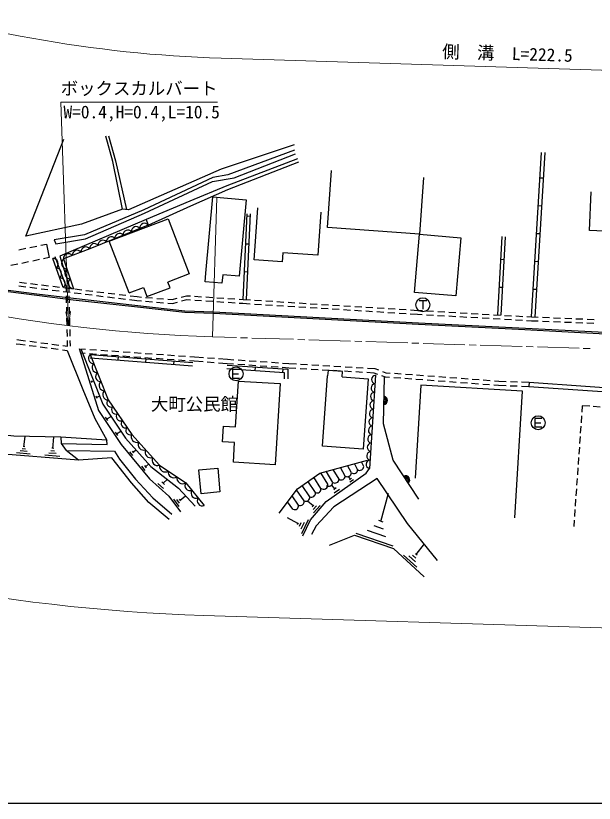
# Model space of a CAD drawing. Units: millimetres at full size, sheet at 1:1000; details may follow other scales. Extents: x 40000 to 680000, y 20000 to 380000.
# Drawn here: x 377742 to 460754, y 205000 to 318021 of the extents above; entities that cross this region are included whole.
import ezdxf
from ezdxf.enums import TextEntityAlignment as Align

# ---------------------------------------------------------------- set-up
doc = ezdxf.new("R2010")
doc.units = ezdxf.units.MM
doc.header["$LTSCALE"] = 1000
for name, color, linetype, lineweight in [('M-BGD', 7, 'Continuous', 25), ('M-BMK', 2, 'Continuous', 13), ('M-STR-HTXT', 7, 'Continuous', 13), ('M-TTL-BAND', 7, 'Continuous', 25)]:
    doc.layers.add(name, color=color, linetype=linetype, lineweight=lineweight)
doc.layers.add('M-BMK-HTXT', color=7, linetype='Continuous')
doc.styles.add('ＭＳ ゴシック', font='')
doc.styles.get('ＭＳ ゴシック').set_extended_font_data('MS Gothic')

# ---------------------------------------------------------------- blocks, each defined once
blk = doc.blocks.new('open_arrow')
at = {"color": 0, "linetype": 'Continuous', "lineweight": -2}
blk.add_lwpolyline([(7.5, 1.25), (0, 0), (7.5, -1.25)], dxfattribs=at)

msp = doc.modelspace()

# ---------------------------------------------------------------- linework, layer by layer
at = {"layer": 'M-BGD'}
for p, q in [((451762, 274802), (453190, 298417)), ((452261, 274772), (453689, 298386)), ((436255, 294829), (435660, 286654)), ((452969, 294766), (453468, 294736)), ((452728, 290773), (453227, 290743)), ((410376, 277301), (410936, 289595)), ((410875, 277278), (411436, 289572)), ((412058, 284270), (412492, 290452)), ((410922, 289288), (411422, 289265)), ((446897, 275081), (447543, 286335)), ((447396, 275052), (448042, 286306)), ((452486, 286780), (452985, 286750)), ((379764, 284766), (380743, 284972)), ((381330, 285095), (382132, 285263)), ((382132, 285263), (382542, 283312)), ((410740, 285292), (411239, 285269)), ((378198, 284437), (379177, 284643)), ((379587, 282691), (378608, 282486)), ((381153, 283020), (380174, 282814)), ((382542, 283312), (381740, 283143)), ((384568, 279010), (383053, 283203)), ((384983, 279207), (383420, 283410)), ((447356, 283067), (447855, 283039)), ((452245, 282788), (452744, 282758)), ((378021, 282362), (377042, 282157)), ((410558, 281296), (411057, 281274)), ((378196, 279240), (379189, 279118)), ((378276, 279784), (379269, 279662)), ((379865, 279589), (380857, 279467)), ((381453, 279394), (382445, 279271)), ((383041, 279198), (384033, 279076)), ((385002, 278400), (384983, 279207)), ((385402, 278410), (385383, 279217)), ((379785, 279045), (380777, 278923)), ((381373, 278849), (382365, 278727)), ((382961, 278654), (383953, 278532)), ((384549, 278458), (385541, 278336)), ((384629, 279003), (385621, 278881)), ((386137, 278263), (387129, 278141)), ((386217, 278807), (387209, 278685)), ((387725, 278068), (388717, 277946)), ((387805, 278612), (388797, 278490)), ((389393, 278417), (390385, 278294)), ((390981, 278221), (391973, 278099)), ((447126, 279074), (447625, 279045)), ((452003, 278795), (452503, 278765)), ((385041, 276801), (385017, 277801)), ((385441, 276810), (385417, 277810)), ((389313, 277872), (390305, 277750)), ((390901, 277677), (391893, 277555)), ((392489, 277481), (393481, 277359)), ((392569, 278026), (393561, 277904)), ((394077, 277286), (395108, 277159)), ((394157, 277830), (395165, 277706)), ((395108, 277159), (395769, 277102)), ((395165, 277706), (395772, 277654)), ((396367, 277050), (397363, 276964)), ((396370, 277602), (397366, 277516)), ((397961, 276913), (398957, 276827)), ((397964, 277464), (398960, 277378)), ((399558, 277327), (400164, 277274)), ((400164, 277274), (400906, 277480)), ((400215, 276718), (400960, 276924)), ((401484, 277640), (402226, 277846)), ((401538, 277085), (402283, 277291)), ((402226, 277846), (402809, 277807)), ((402283, 277291), (402819, 277255)), ((403407, 277767), (404405, 277700)), ((403418, 277215), (404416, 277148)), ((405004, 277660), (406001, 277593)), ((405014, 277108), (406012, 277041)), ((406600, 277553), (407598, 277486)), ((406611, 277001), (407608, 276935)), ((408197, 277446), (409194, 277380)), ((409793, 277340), (410376, 277301)), ((410376, 277301), (411423, 277235)), ((412022, 277198), (413020, 277135)), ((413619, 277098), (414617, 277036)), ((415216, 276998), (416214, 276936)), ((435611, 277145), (436711, 277145)), ((436161, 277145), (436161, 275895)), ((385079, 275201), (385055, 276201)), ((385479, 275211), (385455, 276211)), ((399555, 276775), (400215, 276718)), ((408207, 276894), (409205, 276828)), ((409804, 276788), (410340, 276752)), ((410340, 276752), (411389, 276686)), ((411988, 276649), (412986, 276586)), ((413585, 276549), (414583, 276487)), ((415182, 276449), (416180, 276387)), ((416779, 276350), (417777, 276287)), ((416813, 276899), (417811, 276836)), ((418375, 276250), (419374, 276188)), ((418410, 276799), (419408, 276737)), ((419972, 276150), (420970, 276088)), ((420007, 276699), (421005, 276637)), ((421569, 276051), (422567, 275988)), ((421603, 276600), (422601, 276537)), ((423166, 275951), (424164, 275889)), ((423200, 276500), (424198, 276438)), ((424763, 275851), (425761, 275789)), ((424797, 276400), (425795, 276338)), ((426394, 276300), (427392, 276238)), ((427991, 276201), (428989, 276138)), ((429588, 276101), (430586, 276039)), ((431185, 276001), (432183, 275939)), ((432782, 275902), (433780, 275839)), ((434379, 275802), (435426, 275737)), ((426360, 275752), (427358, 275689)), ((427957, 275652), (428955, 275590)), ((429554, 275552), (430552, 275490)), ((431151, 275452), (432149, 275390)), ((432747, 275353), (433746, 275290)), ((434344, 275253), (435393, 275188)), ((435393, 275188), (436076, 275149)), ((435426, 275737), (436106, 275698)), ((436676, 275114), (437674, 275057)), ((436705, 275663), (437704, 275606)), ((438273, 275023), (439271, 274966)), ((438303, 275572), (439301, 275515)), ((439870, 274932), (440869, 274874)), ((439900, 275481), (440898, 275424)), ((441468, 274840), (442466, 274783)), ((441497, 275389), (442496, 275332)), ((443065, 274749), (444063, 274692)), ((443095, 275298), (444093, 275241)), ((444662, 274657), (445661, 274600)), ((444692, 275207), (445691, 275150)), ((446290, 275115), (447288, 275058)), ((447887, 275024), (448885, 274967)), ((449484, 274933), (450483, 274875)), ((451082, 274841), (451762, 274802)), ((451762, 274802), (452730, 274763)), ((453330, 274739), (454329, 274699)), ((454928, 274675), (455927, 274635)), ((385118, 273602), (385094, 274601)), ((385517, 273611), (385493, 274611)), ((446260, 274566), (447258, 274509)), ((447857, 274475), (448856, 274418)), ((449455, 274383), (450453, 274326)), ((451052, 274292), (451735, 274253)), ((451735, 274253), (452706, 274214)), ((453306, 274190), (454305, 274150)), ((454905, 274125), (455904, 274085)), ((456503, 274061), (457503, 274021)), ((456527, 274611), (457526, 274570)), ((458102, 273997), (459101, 273956)), ((458126, 274546), (459125, 274506)), ((459701, 273932), (460700, 273892)), ((459724, 274482), (460724, 274442)), ((385156, 272002), (385132, 273002)), ((385556, 272012), (385532, 273012)), ((377883, 271548), (378467, 271468)), ((378467, 271468), (379151, 271379)), ((379746, 271302), (380738, 271173)), ((385190, 270595), (385170, 271402)), ((385590, 270605), (385570, 271412)), ((377802, 270954), (378388, 270873)), ((378388, 270873), (379073, 270785)), ((379668, 270707), (380659, 270579)), ((381254, 270501), (382246, 270373)), ((381333, 271096), (382324, 270967)), ((382841, 270295), (383833, 270167)), ((382919, 270890), (383911, 270761)), ((384506, 270684), (385190, 270595)), ((387076, 270223), (387752, 270175)), ((388350, 270133), (389348, 270063)), ((384428, 270089), (385112, 270000)), ((387034, 269624), (387709, 269577)), ((388308, 269534), (389305, 269464)), ((388440, 269411), (403156, 268256)), ((389904, 269422), (390901, 269352)), ((389946, 270020), (390944, 269950)), ((391500, 269309), (392497, 269239)), ((391542, 269908), (392540, 269837)), ((392428, 269098), (392388, 268600)), ((393096, 269197), (394093, 269126)), ((393139, 269795), (394136, 269725)), ((394692, 269084), (395689, 269014)), ((394735, 269683), (395732, 269612)), ((396331, 269570), (397328, 269500)), ((397927, 269458), (398924, 269387)), ((399523, 269345), (400520, 269275)), ((401119, 269233), (402116, 269162)), ((402715, 269120), (403390, 269072)), ((403390, 269072), (404662, 268979)), ((388401, 268913), (403117, 267758)), ((396288, 268972), (397286, 268901)), ((396415, 268785), (396376, 268287)), ((397884, 268859), (398882, 268789)), ((399480, 268747), (400478, 268676)), ((400403, 268472), (400364, 267974)), ((401076, 268634), (402074, 268564)), ((402672, 268522), (403347, 268474)), ((403347, 268474), (404619, 268381)), ((405217, 268337), (406215, 268264)), ((405260, 268935), (406257, 268862)), ((406813, 268220), (408084, 268127)), ((406856, 268819), (408127, 268725)), ((408084, 268127), (409003, 268063)), ((408085, 267891), (416784, 267277)), ((408127, 268725), (409044, 268662)), ((409602, 268021), (410600, 267952)), ((409643, 268620), (410640, 268550)), ((411198, 267910), (412196, 267841)), ((411239, 268509), (412236, 268439)), ((412835, 268398), (413832, 268328)), ((414431, 268287), (415429, 268217)), ((416027, 268175), (416944, 268112)), ((416944, 268112), (418016, 268048)), ((418615, 268012), (419613, 267953)), ((420212, 267918), (421210, 267858)), ((408050, 267392), (416279, 266812)), ((409852, 267230), (408852, 267230)), ((408852, 267230), (408852, 266030)), ((412075, 267609), (412040, 267111)), ((412794, 267799), (413792, 267730)), ((414390, 267688), (415388, 267618)), ((415986, 267577), (416905, 267513)), ((416065, 267328), (416030, 266829)), ((416279, 266812), (416268, 265926)), ((416784, 267277), (416768, 265920)), ((416905, 267513), (417934, 267452)), ((418533, 267416), (419531, 267357)), ((420130, 267321), (421129, 267262)), ((421728, 267227), (422726, 267167)), ((421809, 267823), (422807, 267764)), ((423325, 267132), (424323, 267073)), ((423406, 267728), (424404, 267669)), ((424922, 267037), (425920, 266978)), ((425003, 267633), (426002, 267574)), ((426519, 266942), (427517, 266883)), ((426601, 267538), (427599, 267479)), ((428116, 266847), (429145, 266786)), ((428198, 267444), (429269, 267380)), ((429145, 266786), (429657, 266598)), ((429269, 267380), (429783, 267191)), ((430346, 266984), (430860, 266794)), ((430860, 266794), (431470, 266749)), ((388676, 265406), (388609, 265620)), ((388642, 265513), (388903, 265616)), ((408852, 266630), (409702, 266630)), ((408852, 266030), (409852, 266030)), ((424567, 266180), (428309, 265911)), ((429341, 266416), (428484, 253038)), ((430220, 266391), (430732, 266202)), ((430732, 266202), (431384, 266154)), ((431983, 266110), (432980, 266036)), ((432069, 266705), (433066, 266631)), ((433578, 265991), (434575, 265918)), ((433664, 266587), (434662, 266513)), ((435174, 265873), (436171, 265799)), ((435260, 266468), (436257, 266395)), ((436769, 265755), (437767, 265681)), ((436856, 266350), (437853, 266276)), ((438365, 265637), (439362, 265563)), ((438451, 266232), (439449, 266158)), ((440047, 266114), (441044, 266040)), ((441643, 265996), (442640, 265922)), ((443238, 265877), (444235, 265804)), ((444834, 265759), (445831, 265685)), ((446429, 265641), (447040, 265596)), ((439961, 265519), (440958, 265445)), ((441556, 265400), (442554, 265327)), ((443152, 265282), (444149, 265208)), ((444748, 265164), (445745, 265090)), ((446343, 265046), (446995, 264998)), ((447015, 264996), (448101, 264952)), ((447040, 265596), (448126, 265551)), ((448700, 264927), (449700, 264886)), ((448725, 265527), (449724, 265486)), ((450299, 264862), (451385, 264817)), ((450324, 265461), (451410, 265417)), ((451410, 265417), (451385, 264817)), ((389406, 263087), (389297, 263432)), ((389351, 263260), (389766, 263442)), ((449342, 245942), (450467, 264121)), ((459033, 262048), (458966, 261108)), ((460107, 261972), (459033, 262048)), ((461604, 261866), (460606, 261936)), ((390948, 259925), (390633, 260402)), ((390790, 260163), (391418, 260505)), ((453215, 260213), (452215, 260213)), ((452215, 260213), (452215, 259013)), ((458931, 260609), (458861, 259611)), ((452215, 259613), (453065, 259613)), ((452215, 259013), (453215, 259013)), ((458825, 259113), (458755, 258115)), ((392370, 257767), (392051, 258252)), ((392210, 258009), (392815, 258409)), ((378917, 256173), (379071, 257644)), ((383067, 255933), (383215, 257543)), ((384273, 256645), (384953, 255626)), ((458720, 257616), (458650, 256619)), ((379357, 255478), (378374, 255557)), ((379137, 255826), (378646, 255865)), ((379040, 256163), (378795, 256183)), ((383307, 255553), (382770, 255596)), ((383201, 255922), (382933, 255944)), ((394537, 254928), (394103, 255452)), ((394690, 255276), (394474, 255538)), ((394582, 255407), (394980, 255726)), ((458614, 256120), (458544, 255123)), ((379822, 255111), (377856, 255269)), ((384056, 254773), (381907, 254945)), ((383547, 255174), (382473, 255260)), ((458509, 254624), (458438, 253626)), ((396326, 252767), (395839, 253355)), ((396498, 253158), (396255, 253452)), ((396376, 253305), (396802, 253688)), ((425018, 251966), (424323, 253192)), ((425908, 252422), (425332, 253467)), ((426798, 252878), (426336, 253741)), ((427689, 253333), (427335, 254013)), ((422518, 250794), (421543, 252434)), ((423238, 251054), (422289, 252637)), ((424128, 251510), (423309, 252915)), ((458403, 253127), (458333, 252130)), ((399094, 250756), (398694, 251111)), ((398894, 250934), (399480, 251484)), ((420731, 249583), (419673, 251204)), ((421532, 250181), (420513, 251791)), ((425777, 251514), (425497, 251879)), ((425902, 251602), (425652, 251426)), ((426204, 251440), (425703, 251087)), ((458298, 251631), (458227, 250634)), ((398939, 250178), (398138, 250888)), ((419127, 248387), (418029, 249971)), ((419929, 248985), (418831, 250616)), ((423552, 250136), (423107, 250664)), ((423740, 250268), (423364, 250003)), ((424194, 250024), (423441, 249494)), ((458192, 250135), (458122, 249137)), ((401183, 247599), (400406, 248658)), ((401421, 248385), (401227, 248649)), ((401324, 248517), (402086, 249141)), ((418326, 247789), (417385, 249105)), ((430149, 245450), (431210, 249488)), ((401253, 248058), (400865, 248587)), ((417524, 247192), (416747, 248246)), ((420398, 247665), (419587, 248357)), ((420514, 247800), (420282, 247530)), ((420899, 247703), (420435, 247164)), ((421400, 247740), (420473, 246663)), ((458086, 248639), (458016, 247641)), ((457981, 247142), (457910, 246145)), ((418206, 245134), (416760, 245948)), ((418266, 245259), (418147, 245009)), ((419111, 245314), (418633, 244316)), ((419682, 245654), (418727, 243658)), ((430478, 245337), (429820, 245563)), ((457875, 245646), (457809, 244706)), ((418658, 245224), (418420, 244725)), ((430862, 243244), (428230, 244147)), ((430506, 244347), (429190, 244799)), ((431877, 241914), (426613, 243722)), ((435219, 240690), (436377, 242231)), ((435337, 240581), (435102, 240799)), ((435285, 238874), (433403, 240624)), ((435106, 239625), (434165, 240500)), ((435163, 240158), (434692, 240595))]:
    msp.add_line(p, q, dxfattribs=at)
for points in [[(285264, 308191), (293376, 305150), (334597, 289527), (342531, 286553), (349595, 284388), (354135, 283124), (363250, 280919), (368002, 279848), (373983, 278762), (380766, 277901), (385982, 277271), (394801, 276284), (401982, 275458), (406099, 275329), (435543, 273750), (449900, 273040), (464137, 272295)], [(285330, 308380), (293447, 305337), (334667, 289714), (342595, 286743), (349651, 284580), (354185, 283317), (363295, 281114), (368042, 280044), (374013, 278960), (380790, 278099), (386005, 277470), (394823, 276482), (401996, 275658), (406107, 275529), (435553, 273949), (449911, 273239), (464149, 272495)], [(393074, 290243), (391691, 297119), (390686, 300741)], [(391071, 300797), (392069, 297214), (393646, 290206)], [(417715, 299508), (407237, 296002), (393906, 290189), (393074, 290243), (387174, 288113), (379177, 286403), (384625, 300292)], [(417757, 298726), (408181, 295166), (405999, 294786), (396143, 290169), (387605, 286557), (383272, 285850), (383488, 285298)], [(383488, 285298), (387770, 286016), (396204, 289707), (405974, 294252), (409078, 294768), (417891, 298216)], [(418166, 297486), (408047, 293610), (402704, 291396), (396479, 288771), (396760, 287978)], [(396760, 287978), (402856, 290736), (408180, 293080), (418373, 297055)], [(435660, 286654), (422457, 287615), (423052, 295790)], [(475785, 286480), (460049, 287188), (460299, 292739)], [(405032, 281066), (406038, 292038), (410785, 291603)], [(410785, 291603), (409779, 280630), (407441, 280845)], [(421502, 289819), (421068, 283637), (416084, 283987)], [(396479, 288771), (384079, 283537), (385383, 279217)], [(394007, 278238), (391170, 285659), (399622, 288890)], [(399622, 288890), (402647, 280976), (399584, 279805)], [(396760, 287978), (388365, 284568), (384590, 283116), (386031, 278830)], [(416084, 283987), (415994, 282712), (411968, 282995), (412058, 284270)], [(384203, 257518), (377443, 257681), (373065, 258163), (368598, 257903), (363032, 258806), (357186, 264422), (347761, 266221), (343392, 267389), (339283, 265900), (335832, 266232), (330763, 264263), (326835, 265212), (321139, 267633), (318609, 269479), (319360, 271513), (319989, 271738), (318873, 272723), (317661, 269850), (314996, 271754), (310558, 273541), (303371, 277652), (302568, 280611)], [(407441, 280845), (407329, 279628), (404920, 279849), (405032, 281066)], [(396248, 278530), (396561, 277713), (399896, 278988), (399584, 279805)], [(394007, 278238), (396060, 279023), (396248, 278530)], [(386820, 270254), (389628, 261381), (392848, 256498), (396955, 251537), (399724, 249081), (401382, 246821)], [(387076, 270223), (390219, 262300), (393507, 257373), (397138, 253313), (401084, 250213), (403493, 247652)], [(385112, 270000), (387350, 264390), (389082, 260228), (390803, 257096)], [(388440, 269411), (390989, 262895), (394377, 257939), (398383, 253515), (402130, 250999), (404777, 247722)], [(424567, 266180), (424623, 266970), (422554, 267119), (422497, 266328)], [(428309, 265911), (427586, 255822), (421774, 256238), (422497, 266328)], [(435606, 248657), (431918, 254239), (430494, 259454), (430654, 266195)], [(415670, 265227), (414953, 253592), (408982, 253960), (409154, 256756)], [(409294, 259029), (409699, 265595), (415670, 265227)], [(450467, 264121), (435890, 265023), (435064, 251672)], [(451368, 264818), (467554, 263700), (506409, 260910), (512815, 260144)], [(451410, 265417), (467596, 264299), (506467, 261508), (512886, 260740)], [(409154, 256756), (407428, 256862), (407568, 259136), (409294, 259029)], [(386726, 254258), (374769, 255214), (371040, 255792), (366791, 253791), (368772, 251668), (372246, 250224)], [(384953, 255626), (391917, 255532), (392612, 254361), (394915, 251519), (397399, 248852), (400158, 246475)], [(399733, 245719), (396820, 248154), (394344, 250970), (391519, 254559), (386726, 254258), (384953, 255626)], [(415541, 246625), (418159, 250146), (421364, 252385), (428210, 254252)], [(418918, 243362), (420032, 245691), (422296, 248321), (428041, 252367), (428484, 253038)], [(438273, 239858), (433961, 245143), (429607, 251613), (423405, 247534), (420829, 244829), (420192, 243557)], [(422769, 242052), (426356, 243493), (431939, 241576), (436341, 237483)]]:
    msp.add_lwpolyline(points, dxfattribs=at)
for points in [[(441597, 286164), (440908, 277826), (434971, 278317), (435660, 286654)], [(390803, 257096), (384203, 257518), (384273, 256645), (390866, 256467)], [(406723, 253087), (407047, 249690), (404326, 249430), (404003, 252828)]]:
    msp.add_lwpolyline(points, close=True, dxfattribs=at)
for centre in [(436161, 276545), (409352, 266630), (452715, 259613)]:
    msp.add_circle(centre, 1000, dxfattribs=at)
for centre, radius, start, end in [((396224, 287578), 669, 36.73119, 187.4798), ((393826, 286604), 669, 36.73119, 187.4798), ((395025, 287091), 669, 36.73119, 187.4798), ((391427, 285629), 669, 36.73119, 187.4798), ((392626, 286116), 669, 36.73119, 187.4798), ((387809, 284135), 704, 37.91497, 184.16572), ((389028, 284655), 669, 36.73119, 187.4798), ((390228, 285142), 669, 36.73119, 187.4798), ((385293, 283167), 704, 37.91497, 184.16572), ((386551, 283651), 704, 37.91497, 184.16572), ((383021, 282402), 802, 311.99361, 87.73957), ((385131, 282503), 818, 131.45867, 265.71776), ((383526, 281004), 802, 311.99361, 87.73957), ((385612, 281074), 818, 131.45867, 265.71776), ((384032, 279606), 802, 311.99361, 87.73957), ((386092, 279646), 818, 131.45867, 265.71776), ((388918, 268847), 740, 130.26857, 272.47122), ((389428, 267544), 740, 130.26857, 272.47122), ((389938, 266241), 740, 130.26857, 272.47122), ((429423, 265800), 621, 97.59109, 255.07432), ((390448, 264937), 740, 130.26857, 272.47122), ((429345, 264584), 621, 97.59109, 255.07432), ((390957, 263634), 740, 130.26857, 272.47122), ((429267, 263368), 621, 97.59109, 255.07432), ((430464, 262827), 610, 279.03126, 78.25355), ((391419, 262462), 610, 134.77222, 293.92713), ((429189, 262152), 621, 97.59109, 255.07432), ((430464, 262827), 488, 281.66939, 75.61543), ((430464, 262827), 366, 286.13283, 71.15198), ((430464, 262827), 244, 295.43869, 61.84612), ((430464, 262827), 122, 333.0168, 24.26801), ((392097, 261471), 610, 134.77222, 293.92713), ((429111, 260935), 621, 97.59109, 255.07432), ((392774, 260479), 610, 134.77222, 293.92713), ((429034, 259719), 621, 97.59109, 255.07432), ((393452, 259488), 610, 134.77222, 293.92713), ((394129, 258497), 610, 134.77222, 293.92713), ((428956, 258503), 621, 97.59109, 255.07432), ((395105, 257592), 806, 154.49993, 289.8247), ((428878, 257287), 621, 97.59109, 255.07432), ((396106, 256486), 806, 154.49993, 289.8247), ((428800, 256071), 621, 97.59109, 255.07432), ((397108, 255380), 806, 154.49993, 289.8247), ((428722, 254855), 621, 97.59109, 255.07432), ((398109, 254274), 806, 154.49993, 289.8247), ((399183, 253358), 816, 168.89953, 303.34511), ((427122, 253343), 567, 235.18911, 359.04413), ((428644, 253638), 621, 97.59109, 255.07432), ((400432, 252519), 816, 168.89953, 303.34511), ((425342, 252431), 567, 235.18911, 359.04413), ((426232, 252887), 567, 235.18911, 359.04413), ((401681, 251681), 816, 168.89953, 303.34511), ((402760, 250606), 743, 148.01272, 289.84977), ((422672, 251064), 567, 235.18911, 359.04413), ((423562, 251520), 567, 235.18911, 359.04413), ((424452, 251975), 567, 235.18911, 359.04413), ((433670, 251388), 610, 313.84132, 113.0636), ((433670, 251388), 488, 316.47944, 110.42548), ((433670, 251388), 366, 320.94289, 105.96203), ((433670, 251388), 244, 330.24875, 96.65618), ((433670, 251388), 122, 7.82686, 59.07807), ((403642, 249513), 743, 148.01272, 289.84977), ((420972, 250096), 567, 244.7869, 8.64192), ((421915, 250679), 614, 226.59109, 10.79086), ((404525, 248421), 743, 148.01272, 289.84977), ((419369, 248900), 567, 244.7869, 8.64192), ((420170, 249498), 567, 244.7869, 8.64192), ((417765, 247704), 567, 244.7869, 8.64192), ((418567, 248302), 567, 244.7869, 8.64192)]:
    msp.add_arc(centre, radius, start, end, dxfattribs=at)
at = {"layer": 'M-BMK'}
for p, q in [((409408, 271838), (405993, 271945)), ((411008, 271788), (410008, 271819)), ((417604, 271582), (411607, 271770)), ((419204, 271532), (418204, 271564)), ((425800, 271327), (419803, 271514)), ((427400, 271277), (426400, 271308)), ((433996, 271071), (427999, 271258)), ((435596, 271021), (434596, 271052)), ((442192, 270815), (436195, 271002)), ((443792, 270765), (442792, 270796)), ((450388, 270559), (444391, 270746)), ((451988, 270509), (450988, 270540)), ((458584, 270303), (452587, 270490)), ((460184, 270253), (459184, 270285))]:
    msp.add_line(p, q, dxfattribs=at)
msp.add_arc((413013, 496835), 225000, 249.28047, 268.21223, dxfattribs=at)
at = {"layer": 'M-STR-HTXT'}
for p, q in [((563799, 307039), (407241, 311925)), ((405993, 271945), (406617, 291935)), ((561303, 227078), (404745, 231964))]:
    msp.add_line(p, q, dxfattribs=at)
msp.add_lwpolyline([(385320, 273546), (384190, 305628), (406690, 305628)], dxfattribs=at)
for radius, start in [(185000, 251.25147), (265000, 249.28047)]:
    msp.add_arc((413013, 496835), radius, start, 268.21223, dxfattribs=at)
at = {"layer": 'M-TTL-BAND'}
msp.add_line((40000, 205000), (579000, 205000), dxfattribs=at)

# ---------------------------------------------------------------- block references
at = {"layer": 'M-STR-HTXT', "xscale": 267, "yscale": 267, "rotation": 92}
msp.add_blockref('open_arrow', (385320, 273546), dxfattribs=at)

# ---------------------------------------------------------------- texts
at = {"layer": 'M-BMK-HTXT', "style": 'ＭＳ ゴシック'}
msp.add_text('大町公民館', height=1833, dxfattribs=at).set_placement((397135, 263203), align=Align.TOP_LEFT)
at = {"layer": 'M-STR-HTXT', "style": 'ＭＳ ゴシック'}
msp.add_text('側\u3000溝\u3000L=222.5', height=1833, rotation=358.212, dxfattribs=at).set_placement((448253, 311145), align=Align.BOTTOM_CENTER)
msp.add_text('ボックスカルバート', height=1833, dxfattribs=at).set_placement((384190, 306128), align=Align.BOTTOM_LEFT)
msp.add_text('W=0.4,H=0.4,L=10.5', height=1833, dxfattribs=at).set_placement((384586, 305128), align=Align.TOP_LEFT)

doc.saveas('drawing.dxf')
